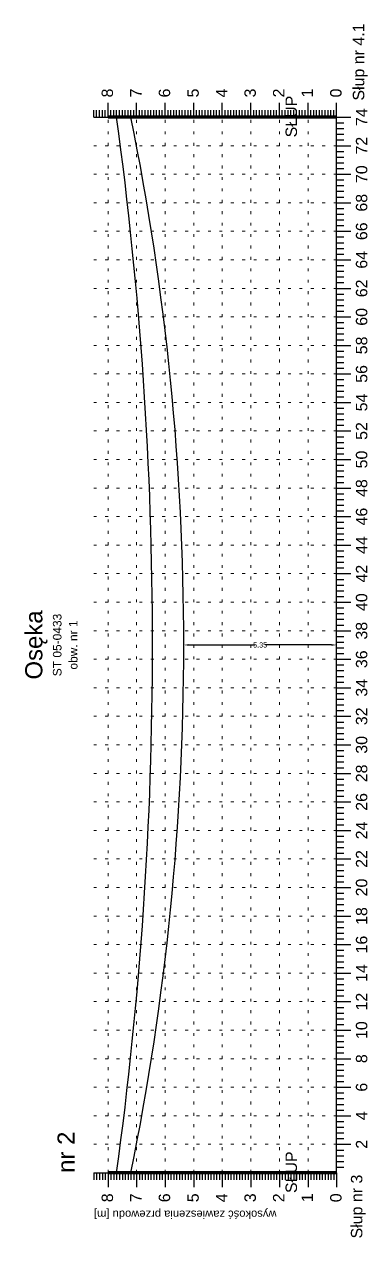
# Model space of a CAD drawing. Header units: inches. Extents: x -863 to 129, y 1307 to 1380.
# Drawn here: x -769.63 to -757.61, y 1323.02 to 1365.55 of the extents above; entities that cross this region are included whole.
import ezdxf
from ezdxf.enums import TextEntityAlignment as Align

# ---------------------------------------------------------------- set-up
doc = ezdxf.new("R2010")
doc.units = ezdxf.units.IN
doc.header["$MEASUREMENT"] = 0
doc.linetypes.add('ACAD_ISO07W100', pattern=[3, 0, -3])
doc.layers.add('_PRZEWIESZENIA_KONTROLA', color=1, linetype='Continuous', lineweight=25)
doc.layers.add('ramka', color=7, linetype='Continuous', plot=False)
doc.styles.get("Standard").update_dxf_attribs({"font": 'arial.ttf'})
doc.dimstyles.get("Standard").update_dxf_attribs({"dimtxt": 0.25, "dimasz": 0.18, "dimexe": 0.18, "dimexo": 0.0625, "dimgap": -0.09, "dimtad": 0, "dimtih": 1, "dimtoh": 1, "dimzin": 0, "dimdsep": 46, "dimtxsty": 'Standard', "dimcen": 0.09, "dimadec": 0, "dimazin": 0, "dimtfac": 1, "dimtofl": 0, "dimtmove": 0, "dimatfit": 3, "dimfxl": 1, "dimtolj": 1, "dimtzin": 0, "dimarcsym": 0})

# ---------------------------------------------------------------- blocks, each defined once
blk = doc.blocks.new('*D2')
at = {"color": 0, "lineweight": -2}
for p, q in [((-764.049, 1343.846), (-764.049, 1343.971)), ((-758.699, 1343.696), (-758.699, 1343.971)), ((-763.869, 1343.791), (-761.554, 1343.791)), ((-758.879, 1343.791), (-761.194, 1343.791))]:
    blk.add_line(p, q, dxfattribs=at)
at = {"color": 0}
for points in [[(-763.869, 1343.821), (-763.869, 1343.761), (-764.049, 1343.791)], [(-758.879, 1343.821), (-758.879, 1343.761), (-758.699, 1343.791)]]:
    blk.add_solid(points, dxfattribs=at)
at = {"layer": 'Defpoints', "color": 0}
for p in [(-764.049, 1343.783), (-758.699, 1343.791), (-758.699, 1343.633)]:
    blk.add_point(p, dxfattribs=at)
at = {"color": 0, "lineweight": 25, "insert": (-761.374, 1343.791), "char_height": 0.18, "attachment_point": 5}
blk.add_mtext('\\A1;5.35', dxfattribs=at)

msp = doc.modelspace()

# ---------------------------------------------------------------- linework, layer by layer
for p, q in [((-766.699, 1362.291), (-766.699, 1362.791)), ((-765.699, 1362.291), (-765.699, 1362.791)), ((-764.699, 1362.291), (-764.699, 1362.791)), ((-763.699, 1362.291), (-763.699, 1362.791)), ((-762.699, 1362.291), (-762.699, 1362.791)), ((-761.699, 1362.291), (-761.699, 1362.791)), ((-760.699, 1362.291), (-760.699, 1362.791)), ((-759.699, 1362.291), (-759.699, 1362.791)), ((-758.699, 1362.291), (-758.699, 1362.791)), ((-767.199, 1362.291), (-767.199, 1362.541)), ((-767.199, 1362.291), (-758.699, 1362.291)), ((-767.099, 1362.291), (-767.099, 1362.541)), ((-766.999, 1362.291), (-766.999, 1362.541)), ((-766.899, 1362.291), (-766.899, 1362.541)), ((-766.799, 1362.291), (-766.799, 1362.541)), ((-766.599, 1362.291), (-766.599, 1362.541)), ((-766.499, 1362.291), (-766.499, 1362.541)), ((-766.399, 1362.291), (-766.399, 1362.541)), ((-766.299, 1362.291), (-766.299, 1362.541)), ((-766.199, 1362.291), (-766.199, 1362.541)), ((-766.099, 1362.291), (-766.099, 1362.541)), ((-765.999, 1362.291), (-765.999, 1362.541)), ((-765.899, 1362.291), (-765.899, 1362.541)), ((-765.799, 1362.291), (-765.799, 1362.541)), ((-765.599, 1362.291), (-765.599, 1362.541)), ((-765.499, 1362.291), (-765.499, 1362.541)), ((-765.399, 1362.291), (-765.399, 1362.541)), ((-765.299, 1362.291), (-765.299, 1362.541)), ((-765.199, 1362.291), (-765.199, 1362.541)), ((-765.099, 1362.291), (-765.099, 1362.541)), ((-764.999, 1362.291), (-764.999, 1362.541)), ((-764.899, 1362.291), (-764.899, 1362.541)), ((-764.799, 1362.291), (-764.799, 1362.541)), ((-764.599, 1362.291), (-764.599, 1362.541)), ((-764.499, 1362.291), (-764.499, 1362.541)), ((-764.399, 1362.291), (-764.399, 1362.541)), ((-764.299, 1362.291), (-764.299, 1362.541)), ((-764.199, 1362.291), (-764.199, 1362.541)), ((-764.099, 1362.291), (-764.099, 1362.541)), ((-763.999, 1362.291), (-763.999, 1362.541)), ((-763.899, 1362.291), (-763.899, 1362.541)), ((-763.799, 1362.291), (-763.799, 1362.541)), ((-763.599, 1362.291), (-763.599, 1362.541)), ((-763.499, 1362.291), (-763.499, 1362.541)), ((-763.399, 1362.291), (-763.399, 1362.541)), ((-763.299, 1362.291), (-763.299, 1362.541)), ((-763.199, 1362.291), (-763.199, 1362.541)), ((-763.099, 1362.291), (-763.099, 1362.541)), ((-762.999, 1362.291), (-762.999, 1362.541)), ((-762.899, 1362.291), (-762.899, 1362.541)), ((-762.799, 1362.291), (-762.799, 1362.541)), ((-762.599, 1362.291), (-762.599, 1362.541)), ((-762.499, 1362.291), (-762.499, 1362.541)), ((-762.399, 1362.291), (-762.399, 1362.541)), ((-762.299, 1362.291), (-762.299, 1362.541)), ((-762.199, 1362.291), (-762.199, 1362.541)), ((-762.099, 1362.291), (-762.099, 1362.541)), ((-761.999, 1362.291), (-761.999, 1362.541)), ((-761.899, 1362.291), (-761.899, 1362.541)), ((-761.799, 1362.291), (-761.799, 1362.541)), ((-761.599, 1362.291), (-761.599, 1362.541)), ((-761.499, 1362.291), (-761.499, 1362.541)), ((-761.399, 1362.291), (-761.399, 1362.541)), ((-761.299, 1362.291), (-761.299, 1362.541)), ((-761.199, 1362.291), (-761.199, 1362.541)), ((-761.099, 1362.291), (-761.099, 1362.541)), ((-760.999, 1362.291), (-760.999, 1362.541)), ((-760.899, 1362.291), (-760.899, 1362.541)), ((-760.799, 1362.291), (-760.799, 1362.541)), ((-760.599, 1362.291), (-760.599, 1362.541)), ((-760.499, 1362.291), (-760.499, 1362.541)), ((-760.399, 1362.291), (-760.399, 1362.541)), ((-760.299, 1362.291), (-760.299, 1362.541)), ((-760.199, 1362.291), (-760.199, 1362.541)), ((-760.099, 1362.291), (-760.099, 1362.541)), ((-759.999, 1362.291), (-759.999, 1362.541)), ((-759.899, 1362.291), (-759.899, 1362.541)), ((-759.799, 1362.291), (-759.799, 1362.541)), ((-759.599, 1362.291), (-759.599, 1362.541)), ((-759.499, 1362.291), (-759.499, 1362.541)), ((-759.399, 1362.291), (-759.399, 1362.541)), ((-759.299, 1362.291), (-759.299, 1362.541)), ((-759.199, 1362.291), (-759.199, 1362.541)), ((-759.099, 1362.291), (-759.099, 1362.541)), ((-758.999, 1362.291), (-758.999, 1362.541)), ((-758.899, 1362.291), (-758.899, 1362.541)), ((-758.799, 1362.291), (-758.799, 1362.541)), ((-758.699, 1325.291), (-758.699, 1362.291)), ((-758.699, 1362.291), (-758.199, 1362.291)), ((-758.699, 1362.091), (-758.449, 1362.091)), ((-758.699, 1361.891), (-758.449, 1361.891)), ((-758.699, 1361.691), (-758.449, 1361.691)), ((-758.699, 1361.491), (-758.449, 1361.491)), ((-758.699, 1361.291), (-758.199, 1361.291)), ((-758.699, 1361.091), (-758.449, 1361.091)), ((-758.699, 1360.891), (-758.449, 1360.891)), ((-758.699, 1360.691), (-758.449, 1360.691)), ((-758.699, 1360.491), (-758.449, 1360.491)), ((-758.699, 1360.291), (-758.199, 1360.291)), ((-758.699, 1360.091), (-758.449, 1360.091)), ((-758.699, 1359.891), (-758.449, 1359.891)), ((-758.699, 1359.691), (-758.449, 1359.691)), ((-758.699, 1359.491), (-758.449, 1359.491)), ((-758.699, 1359.291), (-758.199, 1359.291)), ((-758.699, 1359.091), (-758.449, 1359.091)), ((-758.699, 1358.891), (-758.449, 1358.891)), ((-758.699, 1358.691), (-758.449, 1358.691)), ((-758.699, 1358.491), (-758.449, 1358.491)), ((-758.699, 1358.291), (-758.199, 1358.291)), ((-758.699, 1358.091), (-758.449, 1358.091)), ((-758.699, 1357.891), (-758.449, 1357.891)), ((-758.699, 1357.691), (-758.449, 1357.691)), ((-758.699, 1357.491), (-758.449, 1357.491)), ((-758.699, 1357.291), (-758.199, 1357.291)), ((-758.699, 1357.091), (-758.449, 1357.091)), ((-758.699, 1356.891), (-758.449, 1356.891)), ((-758.699, 1356.691), (-758.449, 1356.691)), ((-758.699, 1356.491), (-758.449, 1356.491)), ((-758.699, 1356.291), (-758.199, 1356.291)), ((-758.699, 1356.091), (-758.449, 1356.091)), ((-758.699, 1355.891), (-758.449, 1355.891)), ((-758.699, 1355.691), (-758.449, 1355.691)), ((-758.699, 1355.491), (-758.449, 1355.491)), ((-758.699, 1355.291), (-758.199, 1355.291)), ((-758.699, 1355.091), (-758.449, 1355.091)), ((-758.699, 1354.891), (-758.449, 1354.891)), ((-758.699, 1354.691), (-758.449, 1354.691)), ((-758.699, 1354.491), (-758.449, 1354.491)), ((-758.699, 1354.291), (-758.199, 1354.291)), ((-758.699, 1354.091), (-758.449, 1354.091)), ((-758.699, 1353.891), (-758.449, 1353.891)), ((-758.699, 1353.691), (-758.449, 1353.691)), ((-758.699, 1353.491), (-758.449, 1353.491)), ((-758.699, 1353.291), (-758.199, 1353.291)), ((-758.699, 1353.091), (-758.449, 1353.091)), ((-758.699, 1352.891), (-758.449, 1352.891)), ((-758.699, 1352.691), (-758.449, 1352.691)), ((-758.699, 1352.491), (-758.449, 1352.491)), ((-758.699, 1352.291), (-758.199, 1352.291)), ((-758.699, 1352.091), (-758.449, 1352.091)), ((-758.699, 1351.891), (-758.449, 1351.891)), ((-758.699, 1351.691), (-758.449, 1351.691)), ((-758.699, 1351.491), (-758.449, 1351.491)), ((-758.699, 1351.291), (-758.199, 1351.291)), ((-758.699, 1351.091), (-758.449, 1351.091)), ((-758.699, 1350.891), (-758.449, 1350.891)), ((-758.699, 1350.691), (-758.449, 1350.691)), ((-758.699, 1350.491), (-758.449, 1350.491)), ((-758.699, 1350.291), (-758.199, 1350.291)), ((-758.699, 1350.091), (-758.449, 1350.091)), ((-758.699, 1349.891), (-758.449, 1349.891)), ((-758.699, 1349.691), (-758.449, 1349.691)), ((-758.699, 1349.491), (-758.449, 1349.491)), ((-758.699, 1349.291), (-758.199, 1349.291)), ((-758.699, 1349.091), (-758.449, 1349.091)), ((-758.699, 1348.891), (-758.449, 1348.891)), ((-758.699, 1348.691), (-758.449, 1348.691)), ((-758.699, 1348.491), (-758.449, 1348.491)), ((-758.699, 1348.291), (-758.199, 1348.291)), ((-758.699, 1348.091), (-758.449, 1348.091)), ((-758.699, 1347.891), (-758.449, 1347.891)), ((-758.699, 1347.691), (-758.449, 1347.691)), ((-758.699, 1347.491), (-758.449, 1347.491)), ((-758.699, 1347.291), (-758.199, 1347.291)), ((-758.699, 1347.091), (-758.449, 1347.091)), ((-758.699, 1346.891), (-758.449, 1346.891)), ((-758.699, 1346.691), (-758.449, 1346.691)), ((-758.699, 1346.491), (-758.449, 1346.491)), ((-758.699, 1346.291), (-758.199, 1346.291)), ((-758.699, 1346.091), (-758.449, 1346.091)), ((-758.699, 1345.891), (-758.449, 1345.891)), ((-758.699, 1345.691), (-758.449, 1345.691)), ((-758.699, 1345.491), (-758.449, 1345.491)), ((-758.699, 1345.291), (-758.199, 1345.291)), ((-758.699, 1345.091), (-758.449, 1345.091)), ((-758.699, 1344.891), (-758.449, 1344.891)), ((-758.699, 1344.691), (-758.449, 1344.691)), ((-758.699, 1344.491), (-758.449, 1344.491)), ((-758.699, 1344.291), (-758.199, 1344.291)), ((-758.699, 1344.091), (-758.449, 1344.091)), ((-758.699, 1343.891), (-758.449, 1343.891)), ((-758.699, 1343.691), (-758.449, 1343.691)), ((-758.699, 1343.491), (-758.449, 1343.491)), ((-758.699, 1343.291), (-758.199, 1343.291)), ((-758.699, 1343.091), (-758.449, 1343.091)), ((-758.699, 1342.891), (-758.449, 1342.891)), ((-758.699, 1342.691), (-758.449, 1342.691)), ((-758.699, 1342.491), (-758.449, 1342.491)), ((-758.699, 1342.291), (-758.199, 1342.291)), ((-758.699, 1342.091), (-758.449, 1342.091)), ((-758.699, 1341.891), (-758.449, 1341.891)), ((-758.699, 1341.691), (-758.449, 1341.691)), ((-758.699, 1341.491), (-758.449, 1341.491)), ((-758.699, 1341.291), (-758.199, 1341.291)), ((-758.699, 1341.091), (-758.449, 1341.091)), ((-758.699, 1340.891), (-758.449, 1340.891)), ((-758.699, 1340.691), (-758.449, 1340.691)), ((-758.699, 1340.491), (-758.449, 1340.491)), ((-758.699, 1340.291), (-758.199, 1340.291)), ((-758.699, 1340.091), (-758.449, 1340.091)), ((-758.699, 1339.891), (-758.449, 1339.891)), ((-758.699, 1339.691), (-758.449, 1339.691)), ((-758.699, 1339.491), (-758.449, 1339.491)), ((-758.699, 1339.291), (-758.199, 1339.291)), ((-758.699, 1339.091), (-758.449, 1339.091)), ((-758.699, 1338.891), (-758.449, 1338.891)), ((-758.699, 1338.691), (-758.449, 1338.691)), ((-758.699, 1338.491), (-758.449, 1338.491)), ((-758.699, 1338.291), (-758.199, 1338.291)), ((-758.699, 1338.091), (-758.449, 1338.091)), ((-758.699, 1337.891), (-758.449, 1337.891)), ((-758.699, 1337.691), (-758.449, 1337.691)), ((-758.699, 1337.491), (-758.449, 1337.491)), ((-758.699, 1337.291), (-758.199, 1337.291)), ((-758.699, 1337.091), (-758.449, 1337.091)), ((-758.699, 1336.891), (-758.449, 1336.891)), ((-758.699, 1336.691), (-758.449, 1336.691)), ((-758.699, 1336.491), (-758.449, 1336.491)), ((-758.699, 1336.291), (-758.199, 1336.291)), ((-758.699, 1336.091), (-758.449, 1336.091)), ((-758.699, 1335.891), (-758.449, 1335.891)), ((-758.699, 1335.691), (-758.449, 1335.691)), ((-758.699, 1335.491), (-758.449, 1335.491)), ((-758.699, 1335.291), (-758.199, 1335.291)), ((-758.699, 1335.091), (-758.449, 1335.091)), ((-758.699, 1334.891), (-758.449, 1334.891)), ((-758.699, 1334.691), (-758.449, 1334.691)), ((-758.699, 1334.491), (-758.449, 1334.491)), ((-758.699, 1334.291), (-758.199, 1334.291)), ((-758.699, 1334.091), (-758.449, 1334.091)), ((-758.699, 1333.891), (-758.449, 1333.891)), ((-758.699, 1333.691), (-758.449, 1333.691)), ((-758.699, 1333.491), (-758.449, 1333.491)), ((-758.699, 1333.291), (-758.199, 1333.291)), ((-758.699, 1333.091), (-758.449, 1333.091)), ((-758.699, 1332.891), (-758.449, 1332.891)), ((-758.699, 1332.691), (-758.449, 1332.691)), ((-758.699, 1332.491), (-758.449, 1332.491)), ((-758.699, 1332.291), (-758.199, 1332.291)), ((-758.699, 1332.091), (-758.449, 1332.091)), ((-758.699, 1331.891), (-758.449, 1331.891)), ((-758.699, 1331.691), (-758.449, 1331.691)), ((-758.699, 1331.491), (-758.449, 1331.491)), ((-758.699, 1331.291), (-758.199, 1331.291)), ((-758.699, 1331.091), (-758.449, 1331.091)), ((-758.699, 1330.891), (-758.449, 1330.891)), ((-758.699, 1330.691), (-758.449, 1330.691)), ((-758.699, 1330.491), (-758.449, 1330.491)), ((-758.699, 1330.291), (-758.199, 1330.291)), ((-758.699, 1330.091), (-758.449, 1330.091)), ((-758.699, 1329.891), (-758.449, 1329.891)), ((-758.699, 1329.691), (-758.449, 1329.691)), ((-758.699, 1329.491), (-758.449, 1329.491)), ((-758.699, 1329.291), (-758.199, 1329.291)), ((-758.699, 1329.091), (-758.449, 1329.091)), ((-758.699, 1328.891), (-758.449, 1328.891)), ((-758.699, 1328.691), (-758.449, 1328.691)), ((-758.699, 1328.491), (-758.449, 1328.491)), ((-758.699, 1328.291), (-758.199, 1328.291)), ((-758.699, 1328.091), (-758.449, 1328.091)), ((-758.699, 1327.891), (-758.449, 1327.891)), ((-758.699, 1327.691), (-758.449, 1327.691)), ((-758.699, 1327.491), (-758.449, 1327.491)), ((-758.699, 1327.291), (-758.199, 1327.291)), ((-758.699, 1327.091), (-758.449, 1327.091)), ((-758.699, 1326.891), (-758.449, 1326.891)), ((-758.699, 1326.691), (-758.449, 1326.691)), ((-758.699, 1326.491), (-758.449, 1326.491)), ((-758.699, 1326.291), (-758.199, 1326.291)), ((-758.699, 1326.091), (-758.449, 1326.091)), ((-758.699, 1325.891), (-758.449, 1325.891)), ((-758.699, 1325.691), (-758.449, 1325.691)), ((-767.199, 1325.291), (-758.699, 1325.291)), ((-767.199, 1325.291), (-767.199, 1325.041)), ((-767.099, 1325.291), (-767.099, 1325.041)), ((-766.999, 1325.291), (-766.999, 1325.041)), ((-766.899, 1325.291), (-766.899, 1325.041)), ((-766.799, 1325.291), (-766.799, 1325.041)), ((-766.699, 1325.291), (-766.699, 1324.791)), ((-766.599, 1325.291), (-766.599, 1325.041)), ((-766.499, 1325.291), (-766.499, 1325.041)), ((-766.399, 1325.291), (-766.399, 1325.041)), ((-766.299, 1325.291), (-766.299, 1325.041)), ((-766.199, 1325.291), (-766.199, 1325.041)), ((-766.099, 1325.291), (-766.099, 1325.041)), ((-765.999, 1325.291), (-765.999, 1325.041)), ((-765.899, 1325.291), (-765.899, 1325.041)), ((-765.799, 1325.291), (-765.799, 1325.041)), ((-765.699, 1325.291), (-765.699, 1324.791)), ((-765.599, 1325.291), (-765.599, 1325.041)), ((-765.499, 1325.291), (-765.499, 1325.041)), ((-765.399, 1325.291), (-765.399, 1325.041)), ((-765.299, 1325.291), (-765.299, 1325.041)), ((-765.199, 1325.291), (-765.199, 1325.041)), ((-765.099, 1325.291), (-765.099, 1325.041)), ((-764.999, 1325.291), (-764.999, 1325.041)), ((-764.899, 1325.291), (-764.899, 1325.041)), ((-764.799, 1325.291), (-764.799, 1325.041)), ((-764.699, 1325.291), (-764.699, 1324.791)), ((-764.599, 1325.291), (-764.599, 1325.041)), ((-764.499, 1325.291), (-764.499, 1325.041)), ((-764.399, 1325.291), (-764.399, 1325.041)), ((-764.299, 1325.291), (-764.299, 1325.041)), ((-764.199, 1325.291), (-764.199, 1325.041)), ((-764.099, 1325.291), (-764.099, 1325.041)), ((-763.999, 1325.291), (-763.999, 1325.041)), ((-763.899, 1325.291), (-763.899, 1325.041)), ((-763.799, 1325.291), (-763.799, 1325.041)), ((-763.699, 1325.291), (-763.699, 1324.791)), ((-763.599, 1325.291), (-763.599, 1325.041)), ((-763.499, 1325.291), (-763.499, 1325.041)), ((-763.399, 1325.291), (-763.399, 1325.041)), ((-763.299, 1325.291), (-763.299, 1325.041)), ((-763.199, 1325.291), (-763.199, 1325.041)), ((-763.099, 1325.291), (-763.099, 1325.041)), ((-762.999, 1325.291), (-762.999, 1325.041)), ((-762.899, 1325.291), (-762.899, 1325.041)), ((-762.799, 1325.291), (-762.799, 1325.041)), ((-762.699, 1325.291), (-762.699, 1324.791)), ((-762.599, 1325.291), (-762.599, 1325.041)), ((-762.499, 1325.291), (-762.499, 1325.041)), ((-762.399, 1325.291), (-762.399, 1325.041)), ((-762.299, 1325.291), (-762.299, 1325.041)), ((-762.199, 1325.291), (-762.199, 1325.041)), ((-762.099, 1325.291), (-762.099, 1325.041)), ((-761.999, 1325.291), (-761.999, 1325.041)), ((-761.899, 1325.291), (-761.899, 1325.041)), ((-761.799, 1325.291), (-761.799, 1325.041)), ((-761.699, 1325.291), (-761.699, 1324.791)), ((-761.599, 1325.291), (-761.599, 1325.041)), ((-761.499, 1325.291), (-761.499, 1325.041)), ((-761.399, 1325.291), (-761.399, 1325.041)), ((-761.299, 1325.291), (-761.299, 1325.041)), ((-761.199, 1325.291), (-761.199, 1325.041)), ((-761.099, 1325.291), (-761.099, 1325.041)), ((-760.999, 1325.291), (-760.999, 1325.041)), ((-760.899, 1325.291), (-760.899, 1325.041)), ((-760.799, 1325.291), (-760.799, 1325.041)), ((-760.699, 1325.291), (-760.699, 1324.791)), ((-760.599, 1325.291), (-760.599, 1325.041)), ((-760.499, 1325.291), (-760.499, 1325.041)), ((-760.399, 1325.291), (-760.399, 1325.041)), ((-760.299, 1325.291), (-760.299, 1325.041)), ((-760.199, 1325.291), (-760.199, 1325.041)), ((-760.099, 1325.291), (-760.099, 1325.041)), ((-759.999, 1325.291), (-759.999, 1325.041)), ((-759.899, 1325.291), (-759.899, 1325.041)), ((-759.799, 1325.291), (-759.799, 1325.041)), ((-759.699, 1325.291), (-759.699, 1324.791)), ((-759.599, 1325.291), (-759.599, 1325.041)), ((-759.499, 1325.291), (-759.499, 1325.041)), ((-759.399, 1325.291), (-759.399, 1325.041)), ((-759.299, 1325.291), (-759.299, 1325.041)), ((-759.199, 1325.291), (-759.199, 1325.041)), ((-759.099, 1325.291), (-759.099, 1325.041)), ((-758.999, 1325.291), (-758.999, 1325.041)), ((-758.899, 1325.291), (-758.899, 1325.041)), ((-758.799, 1325.291), (-758.799, 1325.041)), ((-758.699, 1325.491), (-758.449, 1325.491)), ((-758.699, 1325.291), (-758.699, 1324.791))]:
    msp.add_line(p, q)
at = {"linetype": 'ACAD_ISO07W100', "lineweight": 15, "ltscale": 0.1}
for p, q in [((-758.699, 1362.291), (-767.199, 1362.291)), ((-766.699, 1325.291), (-766.699, 1362.291)), ((-765.699, 1325.291), (-765.699, 1362.291)), ((-764.699, 1325.291), (-764.699, 1362.291)), ((-763.699, 1325.291), (-763.699, 1362.291)), ((-762.699, 1325.291), (-762.699, 1362.291)), ((-761.699, 1325.291), (-761.699, 1362.291)), ((-760.699, 1325.291), (-760.699, 1362.291)), ((-759.699, 1325.291), (-759.699, 1362.291)), ((-758.699, 1325.291), (-758.699, 1362.291)), ((-758.699, 1361.291), (-767.199, 1361.291)), ((-758.699, 1360.291), (-767.199, 1360.291)), ((-758.699, 1359.291), (-767.199, 1359.291)), ((-758.699, 1358.291), (-767.199, 1358.291)), ((-758.699, 1357.291), (-767.199, 1357.291)), ((-758.699, 1356.291), (-767.199, 1356.291)), ((-758.699, 1355.291), (-767.199, 1355.291)), ((-758.699, 1354.291), (-767.199, 1354.291)), ((-758.699, 1353.291), (-767.199, 1353.291)), ((-758.699, 1352.291), (-767.199, 1352.291)), ((-758.699, 1351.291), (-767.199, 1351.291)), ((-758.699, 1350.291), (-767.199, 1350.291)), ((-758.699, 1349.291), (-767.199, 1349.291)), ((-758.699, 1348.291), (-767.199, 1348.291)), ((-758.699, 1347.291), (-767.199, 1347.291)), ((-758.699, 1346.291), (-767.199, 1346.291)), ((-758.699, 1345.291), (-767.199, 1345.291)), ((-758.699, 1344.291), (-767.199, 1344.291)), ((-758.699, 1343.291), (-767.199, 1343.291)), ((-758.699, 1342.291), (-767.199, 1342.291)), ((-758.699, 1341.291), (-767.199, 1341.291)), ((-758.699, 1340.291), (-767.199, 1340.291)), ((-758.699, 1339.291), (-767.199, 1339.291)), ((-758.699, 1338.291), (-767.199, 1338.291)), ((-758.699, 1337.291), (-767.199, 1337.291)), ((-758.699, 1336.291), (-767.199, 1336.291)), ((-758.699, 1335.291), (-767.199, 1335.291)), ((-758.699, 1334.291), (-767.199, 1334.291)), ((-758.699, 1333.291), (-767.199, 1333.291)), ((-758.699, 1332.291), (-767.199, 1332.291)), ((-758.699, 1331.291), (-767.199, 1331.291)), ((-758.699, 1330.291), (-767.199, 1330.291)), ((-758.699, 1329.291), (-767.199, 1329.291)), ((-758.699, 1328.291), (-767.199, 1328.291)), ((-758.699, 1327.291), (-767.199, 1327.291)), ((-758.699, 1326.291), (-767.199, 1326.291))]:
    msp.add_line(p, q, dxfattribs=at)
at = {"lineweight": 100}
for p, q in [((-758.699, 1362.291), (-766.699, 1362.291)), ((-758.699, 1325.291), (-766.699, 1325.291))]:
    msp.add_line(p, q, dxfattribs=at)
at = {"lineweight": 30}
msp.add_arc((-901.8, 1343.791), 136.658, 352.21975, 7.78025, dxfattribs=at)
at = {"color": 3, "lineweight": 30}
msp.add_arc((-857.474, 1343.791), 93.425, 348.57881, 11.42119, dxfattribs=at)
at = {"layer": 'ramka'}
msp.add_line((-758.699, 1325.291), (-758.699, 1343.791), dxfattribs=at)

# ---------------------------------------------------------------- texts
for s, p in [('Słup nr 4.1', (-757.73, 1362.871)), ('8', (-766.525, 1362.981)), ('7', (-765.525, 1362.981)), ('6', (-764.525, 1362.981)), ('5', (-763.525, 1362.981)), ('4', (-762.525, 1362.981)), ('3', (-761.525, 1362.981)), ('2', (-760.525, 1362.981)), ('1', (-759.525, 1362.981)), ('0', (-758.525, 1362.981)), ('Słup nr 3', (-757.797, 1322.991))]:
    msp.add_text(s, height=0.4, rotation=90).set_placement(p)
for s, height, p in [('74', 0.4, (-757.623, 1362.291)), ('72', 0.4, (-757.623, 1361.291)), ('70', 0.4, (-757.623, 1360.291)), ('68', 0.4, (-757.623, 1359.291)), ('66', 0.4, (-757.623, 1358.291)), ('64', 0.4, (-757.623, 1357.291)), ('62', 0.4, (-757.623, 1356.291)), ('60', 0.4, (-757.623, 1355.291)), ('58', 0.4, (-757.623, 1354.291)), ('56', 0.4, (-757.623, 1353.291)), ('54', 0.4, (-757.623, 1352.291)), ('52', 0.4, (-757.623, 1351.291)), ('50', 0.4, (-757.623, 1350.291)), ('48', 0.4, (-757.623, 1349.291)), ('46', 0.4, (-757.623, 1348.291)), ('44', 0.4, (-757.623, 1347.291)), ('42', 0.4, (-757.623, 1346.291)), ('40', 0.4, (-757.623, 1345.291)), ('Osęka', 0.6, (-768.999, 1343.791)), ('ST 05-0433', 0.3, (-768.329, 1343.791)), ('obw. nr 1', 0.3, (-767.769, 1343.791)), ('38', 0.4, (-757.623, 1344.291)), ('36', 0.4, (-757.623, 1343.291)), ('34', 0.4, (-757.623, 1342.291)), ('32', 0.4, (-757.623, 1341.291)), ('30', 0.4, (-757.623, 1340.291)), ('28', 0.4, (-757.623, 1339.291)), ('26', 0.4, (-757.623, 1338.291)), ('24', 0.4, (-757.623, 1337.291)), ('22', 0.4, (-757.623, 1336.291)), ('20', 0.4, (-757.623, 1335.291)), ('18', 0.4, (-757.623, 1334.291)), ('16', 0.4, (-757.623, 1333.291)), ('14', 0.4, (-757.623, 1332.291)), ('12', 0.4, (-757.623, 1331.291)), ('10', 0.4, (-757.623, 1330.291)), ('8', 0.4, (-757.623, 1329.291)), ('6', 0.4, (-757.623, 1328.291)), ('4', 0.4, (-757.623, 1327.291)), ('2', 0.4, (-757.623, 1326.291))]:
    msp.add_text(s, height=height, rotation=90).set_placement(p, align=Align.CENTER)
for s, p in [('8', (-766.525, 1324.571)), ('7', (-765.525, 1324.571)), ('6', (-764.525, 1324.571)), ('5', (-763.525, 1324.571)), ('4', (-762.525, 1324.571)), ('3', (-761.525, 1324.571)), ('2', (-760.525, 1324.571)), ('1', (-759.525, 1324.571)), ('0', (-758.525, 1324.571))]:
    msp.add_text(s, height=0.4, rotation=90).set_placement(p, align=Align.RIGHT)
at = {"attachment_point": 1}
for s, insert, char_height, width, rotation in [('SŁUP', (-760.485, 1361.583), 0.4, 1.537, 90), ('SŁUP', (-760.485, 1324.583), 0.4, 1.537, 90), ('wysokość zawieszenia przewodu [m]', (-760.801, 1323.688), 0.28, 9.28, 180)]:
    msp.add_mtext(s, dxfattribs=dict(at, insert=insert, char_height=char_height, width=width, rotation=rotation))
at = {"layer": '_PRZEWIESZENIA_KONTROLA', "color": 1}
msp.add_text('nr 2', height=0.6, rotation=90, dxfattribs=at).set_placement((-767.869, 1325.291))

# ---------------------------------------------------------------- dimensions: what is measured, and where the dimension line sits
at = {"lineweight": 25}
dim = msp.add_linear_dim(base=(-758.699, 1343.791), p1=(-764.049, 1343.783), p2=(-758.699, 1343.633), angle=180, text='5.35', dimstyle='Standard', dxfattribs=at)
dim.commit()
dim.dimension.update_dxf_attribs({"geometry": '*D2', "text_midpoint": (-761.374, 1343.791)})

doc.saveas('drawing.dxf')
